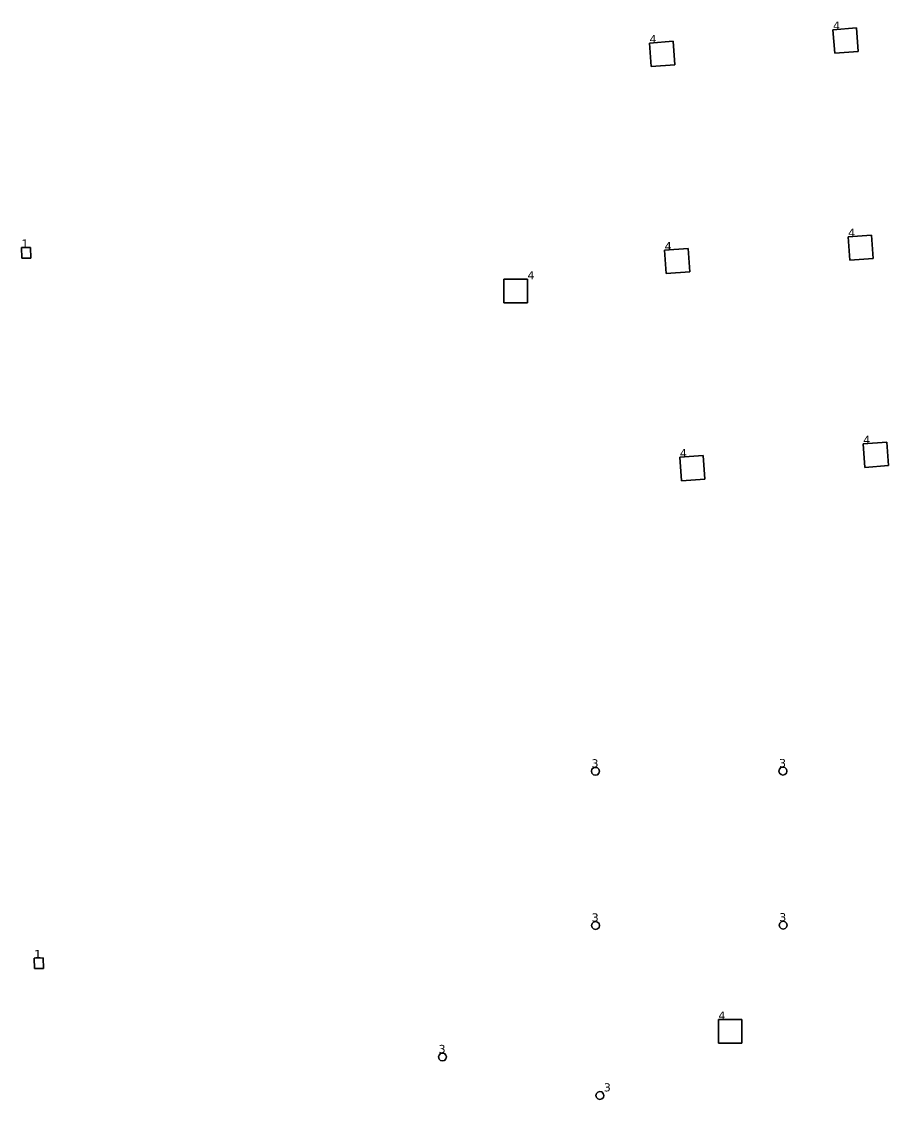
# Model space of a CAD drawing. Header units: inches. Extents: x -3 to 1235, y -1 to 963.
# Drawn here: x -1.14 to 18.15, y 52.52 to 76.48 of the extents above; entities that cross this region are included whole.
import ezdxf

# ---------------------------------------------------------------- set-up
doc = ezdxf.new("R2010")
doc.units = ezdxf.units.IN
doc.header["$MEASUREMENT"] = 0
doc.layers.add('DLX_TERR_LUM', color=7, linetype='Continuous', true_color=0x000000)
doc.layers.add('DLX_TERR_LUMKEY_IDX', color=7, linetype='Continuous', true_color=0x7f7f7f)
doc.styles.add('TableTextStyle', font='')
doc.styles.get('TableTextStyle').set_extended_font_data('VERDANA.TTF')

msp = doc.modelspace()

# ---------------------------------------------------------------- linework, layer by layer
at = {"layer": 'DLX_TERR_LUM'}
for points in [[(16.913, 76.303, 0), (17.436, 76.342, 0)], [(17.436, 76.342, 0), (16.913, 76.303, 0)], [(17.436, 76.342, 0), (16.913, 76.303, 0)], [(16.913, 76.303, 0), (17.436, 76.342, 0)], [(16.951, 75.78, 0), (16.913, 76.303, 0)], [(16.913, 76.303, 0), (16.913, 76.303, 0)], [(16.913, 76.303, 0), (16.951, 75.78, 0)], [(16.913, 76.303, 0), (16.913, 76.303, 0)], [(16.913, 76.303, 0), (16.951, 75.78, 0)], [(16.951, 75.78, 0), (16.913, 76.303, 0)], [(17.436, 76.342, 0), (17.436, 76.342, 0)], [(17.436, 76.342, 0), (17.474, 75.818, 0)], [(17.474, 75.818, 0), (17.436, 76.342, 0)], [(17.436, 76.342, 0), (17.436, 76.342, 0)], [(17.474, 75.818, 0), (17.436, 76.342, 0)], [(17.436, 76.342, 0), (17.474, 75.818, 0)], [(12.832, 76.006, 0), (13.355, 76.044, 0)], [(13.355, 76.044, 0), (12.832, 76.006, 0)], [(13.355, 76.044, 0), (12.832, 76.006, 0)], [(12.832, 76.006, 0), (13.355, 76.044, 0)], [(12.87, 75.482, 0), (12.832, 76.006, 0)], [(12.832, 76.006, 0), (12.832, 76.006, 0)], [(12.832, 76.006, 0), (12.87, 75.482, 0)], [(12.832, 76.006, 0), (12.832, 76.006, 0)], [(12.832, 76.006, 0), (12.87, 75.482, 0)], [(12.87, 75.482, 0), (12.832, 76.006, 0)], [(13.355, 76.044, 0), (13.355, 76.044, 0)], [(13.355, 76.044, 0), (13.393, 75.52, 0)], [(13.393, 75.52, 0), (13.355, 76.044, 0)], [(13.355, 76.044, 0), (13.355, 76.044, 0)], [(13.393, 75.52, 0), (13.355, 76.044, 0)], [(13.355, 76.044, 0), (13.393, 75.52, 0)], [(17.474, 75.818, 0), (16.951, 75.78, 0)], [(16.951, 75.78, 0), (17.474, 75.818, 0)], [(16.951, 75.78, 0), (17.474, 75.818, 0)], [(17.474, 75.818, 0), (16.951, 75.78, 0)], [(16.951, 75.78, 0), (16.951, 75.78, 0)], [(16.951, 75.78, 0), (16.951, 75.78, 0)], [(17.474, 75.818, 0), (17.474, 75.818, 0)], [(17.474, 75.818, 0), (17.474, 75.818, 0)], [(13.393, 75.52, 0), (12.87, 75.482, 0)], [(12.87, 75.482, 0), (13.393, 75.52, 0)], [(12.87, 75.482, 0), (13.393, 75.52, 0)], [(13.393, 75.52, 0), (12.87, 75.482, 0)], [(13.393, 75.52, 0), (13.393, 75.52, 0)], [(13.393, 75.52, 0), (13.393, 75.52, 0)], [(12.87, 75.482, 0), (12.87, 75.482, 0)], [(12.87, 75.482, 0), (12.87, 75.482, 0)], [(17.249, 71.699, 0), (17.772, 71.737, 0)], [(17.772, 71.737, 0), (17.249, 71.699, 0)], [(17.772, 71.737, 0), (17.249, 71.699, 0)], [(17.249, 71.699, 0), (17.772, 71.737, 0)], [(17.287, 71.175, 0), (17.249, 71.699, 0)], [(17.249, 71.699, 0), (17.249, 71.699, 0)], [(17.249, 71.699, 0), (17.287, 71.175, 0)], [(17.249, 71.699, 0), (17.249, 71.699, 0)], [(17.249, 71.699, 0), (17.287, 71.175, 0)], [(17.287, 71.175, 0), (17.249, 71.699, 0)], [(17.772, 71.737, 0), (17.772, 71.737, 0)], [(17.772, 71.737, 0), (17.81, 71.214, 0)], [(17.81, 71.214, 0), (17.772, 71.737, 0)], [(17.772, 71.737, 0), (17.772, 71.737, 0)], [(17.81, 71.214, 0), (17.772, 71.737, 0)], [(17.772, 71.737, 0), (17.81, 71.214, 0)], [(-1.136, 71.458, 0), (-0.936, 71.461, 0)], [(-0.936, 71.461, 0), (-1.136, 71.458, 0)], [(-0.936, 71.461, 0), (-1.136, 71.458, 0)], [(-1.136, 71.458, 0), (-0.936, 71.461, 0)], [(-1.131, 71.223, 0), (-1.136, 71.458, 0)], [(-1.136, 71.458, 0), (-1.136, 71.458, 0)], [(-1.136, 71.458, 0), (-1.131, 71.223, 0)], [(-1.136, 71.458, 0), (-1.136, 71.458, 0)], [(-1.136, 71.458, 0), (-1.131, 71.223, 0)], [(-1.131, 71.223, 0), (-1.136, 71.458, 0)], [(-0.936, 71.461, 0), (-0.936, 71.461, 0)], [(-0.936, 71.461, 0), (-0.931, 71.226, 0)], [(-0.931, 71.226, 0), (-0.936, 71.461, 0)], [(-0.936, 71.461, 0), (-0.936, 71.461, 0)], [(-0.931, 71.226, 0), (-0.936, 71.461, 0)], [(-0.936, 71.461, 0), (-0.931, 71.226, 0)], [(13.168, 71.401, 0), (13.691, 71.439, 0)], [(13.691, 71.439, 0), (13.168, 71.401, 0)], [(13.691, 71.439, 0), (13.168, 71.401, 0)], [(13.168, 71.401, 0), (13.691, 71.439, 0)], [(13.691, 71.439, 0), (13.691, 71.439, 0)], [(13.691, 71.439, 0), (13.73, 70.916, 0)], [(13.73, 70.916, 0), (13.691, 71.439, 0)], [(13.691, 71.439, 0), (13.691, 71.439, 0)], [(13.73, 70.916, 0), (13.691, 71.439, 0)], [(13.691, 71.439, 0), (13.73, 70.916, 0)], [(-0.931, 71.226, 0), (-1.131, 71.223, 0)], [(-1.131, 71.223, 0), (-0.931, 71.226, 0)], [(-1.131, 71.223, 0), (-0.931, 71.226, 0)], [(-0.931, 71.226, 0), (-1.131, 71.223, 0)], [(-1.131, 71.223, 0), (-1.131, 71.223, 0)], [(-1.131, 71.223, 0), (-1.131, 71.223, 0)], [(-0.931, 71.226, 0), (-0.931, 71.226, 0)], [(-0.931, 71.226, 0), (-0.931, 71.226, 0)], [(13.206, 70.878, 0), (13.168, 71.401, 0)], [(13.168, 71.401, 0), (13.168, 71.401, 0)], [(13.168, 71.401, 0), (13.206, 70.878, 0)], [(13.168, 71.401, 0), (13.168, 71.401, 0)], [(13.168, 71.401, 0), (13.206, 70.878, 0)], [(13.206, 70.878, 0), (13.168, 71.401, 0)], [(17.81, 71.214, 0), (17.287, 71.175, 0)], [(17.287, 71.175, 0), (17.81, 71.214, 0)], [(17.287, 71.175, 0), (17.81, 71.214, 0)], [(17.81, 71.214, 0), (17.287, 71.175, 0)], [(17.81, 71.214, 0), (17.81, 71.214, 0)], [(17.81, 71.214, 0), (17.81, 71.214, 0)], [(17.287, 71.175, 0), (17.287, 71.175, 0)], [(17.287, 71.175, 0), (17.287, 71.175, 0)], [(9.593, 70.228, 0), (9.593, 70.753, 0)], [(9.593, 70.753, 0), (9.593, 70.753, 0)], [(9.593, 70.753, 0), (9.593, 70.228, 0)], [(9.593, 70.753, 0), (10.118, 70.753, 0)], [(10.118, 70.753, 0), (9.593, 70.753, 0)], [(9.593, 70.753, 0), (9.593, 70.753, 0)], [(9.593, 70.753, 0), (9.593, 70.228, 0)], [(10.118, 70.753, 0), (9.593, 70.753, 0)], [(9.593, 70.228, 0), (9.593, 70.753, 0)], [(9.593, 70.753, 0), (10.118, 70.753, 0)], [(10.118, 70.753, 0), (10.118, 70.228, 0)], [(10.118, 70.228, 0), (10.118, 70.753, 0)], [(10.118, 70.753, 0), (10.118, 70.753, 0)], [(10.118, 70.753, 0), (10.118, 70.753, 0)], [(10.118, 70.228, 0), (10.118, 70.753, 0)], [(10.118, 70.753, 0), (10.118, 70.228, 0)], [(13.73, 70.916, 0), (13.206, 70.878, 0)], [(13.206, 70.878, 0), (13.73, 70.916, 0)], [(13.206, 70.878, 0), (13.73, 70.916, 0)], [(13.73, 70.916, 0), (13.206, 70.878, 0)], [(13.206, 70.878, 0), (13.206, 70.878, 0)], [(13.206, 70.878, 0), (13.206, 70.878, 0)], [(13.73, 70.916, 0), (13.73, 70.916, 0)], [(13.73, 70.916, 0), (13.73, 70.916, 0)], [(10.118, 70.228, 0), (9.593, 70.228, 0)], [(9.593, 70.228, 0), (9.593, 70.228, 0)], [(9.593, 70.228, 0), (10.118, 70.228, 0)], [(9.593, 70.228, 0), (9.593, 70.228, 0)], [(9.593, 70.228, 0), (10.118, 70.228, 0)], [(10.118, 70.228, 0), (9.593, 70.228, 0)], [(10.118, 70.228, 0), (10.118, 70.228, 0)], [(10.118, 70.228, 0), (10.118, 70.228, 0)], [(17.585, 67.095, 0), (18.108, 67.133, 0)], [(18.108, 67.133, 0), (17.585, 67.095, 0)], [(18.108, 67.133, 0), (17.585, 67.095, 0)], [(17.585, 67.095, 0), (18.108, 67.133, 0)], [(18.108, 67.133, 0), (18.108, 67.133, 0)], [(18.108, 67.133, 0), (18.146, 66.609, 0)], [(18.146, 66.609, 0), (18.108, 67.133, 0)], [(18.108, 67.133, 0), (18.108, 67.133, 0)], [(18.146, 66.609, 0), (18.108, 67.133, 0)], [(18.108, 67.133, 0), (18.146, 66.609, 0)], [(17.623, 66.571, 0), (17.585, 67.095, 0)], [(17.585, 67.095, 0), (17.585, 67.095, 0)], [(17.585, 67.095, 0), (17.623, 66.571, 0)], [(17.585, 67.095, 0), (17.585, 67.095, 0)], [(17.585, 67.095, 0), (17.623, 66.571, 0)], [(17.623, 66.571, 0), (17.585, 67.095, 0)], [(13.504, 66.797, 0), (14.027, 66.835, 0)], [(14.027, 66.835, 0), (13.504, 66.797, 0)], [(14.027, 66.835, 0), (13.504, 66.797, 0)], [(13.504, 66.797, 0), (14.027, 66.835, 0)], [(13.542, 66.273, 0), (13.504, 66.797, 0)], [(13.504, 66.797, 0), (13.504, 66.797, 0)], [(13.504, 66.797, 0), (13.542, 66.273, 0)], [(13.504, 66.797, 0), (13.504, 66.797, 0)], [(13.504, 66.797, 0), (13.542, 66.273, 0)], [(13.542, 66.273, 0), (13.504, 66.797, 0)], [(14.027, 66.835, 0), (14.027, 66.835, 0)], [(14.027, 66.835, 0), (14.066, 66.311, 0)], [(14.066, 66.311, 0), (14.027, 66.835, 0)], [(14.027, 66.835, 0), (14.027, 66.835, 0)], [(14.066, 66.311, 0), (14.027, 66.835, 0)], [(14.027, 66.835, 0), (14.066, 66.311, 0)], [(18.146, 66.609, 0), (17.623, 66.571, 0)], [(17.623, 66.571, 0), (18.146, 66.609, 0)], [(17.623, 66.571, 0), (18.146, 66.609, 0)], [(18.146, 66.609, 0), (17.623, 66.571, 0)], [(17.623, 66.571, 0), (17.623, 66.571, 0)], [(17.623, 66.571, 0), (17.623, 66.571, 0)], [(18.146, 66.609, 0), (18.146, 66.609, 0)], [(18.146, 66.609, 0), (18.146, 66.609, 0)], [(14.066, 66.311, 0), (13.542, 66.273, 0)], [(13.542, 66.273, 0), (14.066, 66.311, 0)], [(13.542, 66.273, 0), (14.066, 66.311, 0)], [(14.066, 66.311, 0), (13.542, 66.273, 0)], [(13.542, 66.273, 0), (13.542, 66.273, 0)], [(13.542, 66.273, 0), (13.542, 66.273, 0)], [(14.066, 66.311, 0), (14.066, 66.311, 0)], [(14.066, 66.311, 0), (14.066, 66.311, 0)], [(11.54, 59.813, 0), (11.551, 59.857, 0)], [(11.551, 59.857, 0), (11.54, 59.813, 0)], [(11.551, 59.857, 0), (11.54, 59.813, 0)], [(11.54, 59.813, 0), (11.551, 59.857, 0)], [(11.552, 59.769, 0), (11.54, 59.813, 0)], [(11.54, 59.813, 0), (11.54, 59.813, 0)], [(11.54, 59.813, 0), (11.552, 59.769, 0)], [(11.54, 59.813, 0), (11.54, 59.813, 0)], [(11.54, 59.813, 0), (11.552, 59.769, 0)], [(11.552, 59.769, 0), (11.54, 59.813, 0)], [(11.551, 59.857, 0), (11.584, 59.889, 0)], [(11.584, 59.889, 0), (11.551, 59.857, 0)], [(11.584, 59.889, 0), (11.551, 59.857, 0)], [(11.551, 59.857, 0), (11.584, 59.889, 0)], [(11.551, 59.857, 0), (11.551, 59.857, 0)], [(11.551, 59.857, 0), (11.551, 59.857, 0)], [(11.552, 59.769, 0), (11.552, 59.769, 0)], [(11.584, 59.736, 0), (11.552, 59.769, 0)], [(11.552, 59.769, 0), (11.552, 59.769, 0)], [(11.552, 59.769, 0), (11.584, 59.736, 0)], [(11.552, 59.769, 0), (11.584, 59.736, 0)], [(11.584, 59.736, 0), (11.552, 59.769, 0)], [(11.584, 59.889, 0), (11.628, 59.901, 0)], [(11.628, 59.901, 0), (11.584, 59.889, 0)], [(11.628, 59.901, 0), (11.584, 59.889, 0)], [(11.584, 59.889, 0), (11.628, 59.901, 0)], [(11.584, 59.889, 0), (11.584, 59.889, 0)], [(11.584, 59.889, 0), (11.584, 59.889, 0)], [(11.628, 59.724, 0), (11.584, 59.736, 0)], [(11.584, 59.736, 0), (11.584, 59.736, 0)], [(11.584, 59.736, 0), (11.628, 59.724, 0)], [(11.584, 59.736, 0), (11.584, 59.736, 0)], [(11.584, 59.736, 0), (11.628, 59.724, 0)], [(11.628, 59.724, 0), (11.584, 59.736, 0)], [(11.628, 59.901, 0), (11.628, 59.901, 0)], [(11.628, 59.901, 0), (11.672, 59.889, 0)], [(11.672, 59.889, 0), (11.628, 59.901, 0)], [(11.628, 59.901, 0), (11.628, 59.901, 0)], [(11.672, 59.889, 0), (11.628, 59.901, 0)], [(11.628, 59.901, 0), (11.672, 59.889, 0)], [(11.672, 59.736, 0), (11.628, 59.724, 0)], [(11.628, 59.724, 0), (11.672, 59.736, 0)], [(11.628, 59.724, 0), (11.672, 59.736, 0)], [(11.672, 59.736, 0), (11.628, 59.724, 0)], [(11.628, 59.724, 0), (11.628, 59.724, 0)], [(11.628, 59.724, 0), (11.628, 59.724, 0)], [(11.672, 59.889, 0), (11.672, 59.889, 0)], [(11.672, 59.889, 0), (11.705, 59.857, 0)], [(11.705, 59.857, 0), (11.672, 59.889, 0)], [(11.672, 59.889, 0), (11.672, 59.889, 0)], [(11.705, 59.857, 0), (11.672, 59.889, 0)], [(11.672, 59.889, 0), (11.705, 59.857, 0)], [(11.705, 59.769, 0), (11.672, 59.736, 0)], [(11.672, 59.736, 0), (11.705, 59.769, 0)], [(11.672, 59.736, 0), (11.705, 59.769, 0)], [(11.705, 59.769, 0), (11.672, 59.736, 0)], [(11.672, 59.736, 0), (11.672, 59.736, 0)], [(11.672, 59.736, 0), (11.672, 59.736, 0)], [(11.705, 59.857, 0), (11.705, 59.857, 0)], [(11.705, 59.857, 0), (11.716, 59.813, 0)], [(11.716, 59.813, 0), (11.705, 59.857, 0)], [(11.705, 59.857, 0), (11.705, 59.857, 0)], [(11.716, 59.813, 0), (11.705, 59.857, 0)], [(11.705, 59.857, 0), (11.716, 59.813, 0)], [(11.716, 59.813, 0), (11.705, 59.769, 0)], [(11.705, 59.769, 0), (11.716, 59.813, 0)], [(11.705, 59.769, 0), (11.716, 59.813, 0)], [(11.716, 59.813, 0), (11.705, 59.769, 0)], [(11.705, 59.769, 0), (11.705, 59.769, 0)], [(11.705, 59.769, 0), (11.705, 59.769, 0)], [(11.716, 59.813, 0), (11.716, 59.813, 0)], [(11.716, 59.813, 0), (11.716, 59.813, 0)], [(15.712, 59.818, 0), (15.724, 59.863, 0)], [(15.724, 59.863, 0), (15.712, 59.818, 0)], [(15.724, 59.863, 0), (15.712, 59.818, 0)], [(15.712, 59.818, 0), (15.724, 59.863, 0)], [(15.724, 59.774, 0), (15.712, 59.818, 0)], [(15.712, 59.818, 0), (15.712, 59.818, 0)], [(15.712, 59.818, 0), (15.724, 59.774, 0)], [(15.712, 59.818, 0), (15.712, 59.818, 0)], [(15.712, 59.818, 0), (15.724, 59.774, 0)], [(15.724, 59.774, 0), (15.712, 59.818, 0)], [(15.724, 59.863, 0), (15.756, 59.895, 0)], [(15.756, 59.895, 0), (15.724, 59.863, 0)], [(15.756, 59.895, 0), (15.724, 59.863, 0)], [(15.724, 59.863, 0), (15.756, 59.895, 0)], [(15.724, 59.863, 0), (15.724, 59.863, 0)], [(15.724, 59.863, 0), (15.724, 59.863, 0)], [(15.724, 59.774, 0), (15.724, 59.774, 0)], [(15.757, 59.742, 0), (15.724, 59.774, 0)], [(15.724, 59.774, 0), (15.724, 59.774, 0)], [(15.724, 59.774, 0), (15.757, 59.742, 0)], [(15.724, 59.774, 0), (15.757, 59.742, 0)], [(15.757, 59.742, 0), (15.724, 59.774, 0)], [(15.756, 59.895, 0), (15.801, 59.907, 0)], [(15.801, 59.907, 0), (15.756, 59.895, 0)], [(15.801, 59.907, 0), (15.756, 59.895, 0)], [(15.756, 59.895, 0), (15.801, 59.907, 0)], [(15.756, 59.895, 0), (15.756, 59.895, 0)], [(15.756, 59.895, 0), (15.756, 59.895, 0)], [(15.801, 59.73, 0), (15.757, 59.742, 0)], [(15.757, 59.742, 0), (15.757, 59.742, 0)], [(15.757, 59.742, 0), (15.801, 59.73, 0)], [(15.757, 59.742, 0), (15.757, 59.742, 0)], [(15.757, 59.742, 0), (15.801, 59.73, 0)], [(15.801, 59.73, 0), (15.757, 59.742, 0)], [(15.801, 59.907, 0), (15.801, 59.907, 0)], [(15.801, 59.907, 0), (15.845, 59.895, 0)], [(15.845, 59.895, 0), (15.801, 59.907, 0)], [(15.801, 59.907, 0), (15.801, 59.907, 0)], [(15.845, 59.895, 0), (15.801, 59.907, 0)], [(15.801, 59.907, 0), (15.845, 59.895, 0)], [(15.845, 59.742, 0), (15.801, 59.73, 0)], [(15.801, 59.73, 0), (15.845, 59.742, 0)], [(15.801, 59.73, 0), (15.845, 59.742, 0)], [(15.845, 59.742, 0), (15.801, 59.73, 0)], [(15.801, 59.73, 0), (15.801, 59.73, 0)], [(15.801, 59.73, 0), (15.801, 59.73, 0)], [(15.845, 59.895, 0), (15.845, 59.895, 0)], [(15.845, 59.895, 0), (15.877, 59.863, 0)], [(15.877, 59.863, 0), (15.845, 59.895, 0)], [(15.845, 59.895, 0), (15.845, 59.895, 0)], [(15.877, 59.863, 0), (15.845, 59.895, 0)], [(15.845, 59.895, 0), (15.877, 59.863, 0)], [(15.877, 59.774, 0), (15.845, 59.742, 0)], [(15.845, 59.742, 0), (15.877, 59.774, 0)], [(15.845, 59.742, 0), (15.877, 59.774, 0)], [(15.877, 59.774, 0), (15.845, 59.742, 0)], [(15.845, 59.742, 0), (15.845, 59.742, 0)], [(15.845, 59.742, 0), (15.845, 59.742, 0)], [(15.877, 59.863, 0), (15.877, 59.863, 0)], [(15.877, 59.863, 0), (15.889, 59.819, 0)], [(15.889, 59.819, 0), (15.877, 59.863, 0)], [(15.877, 59.863, 0), (15.877, 59.863, 0)], [(15.889, 59.819, 0), (15.877, 59.863, 0)], [(15.877, 59.863, 0), (15.889, 59.819, 0)], [(15.889, 59.819, 0), (15.877, 59.774, 0)], [(15.877, 59.774, 0), (15.889, 59.819, 0)], [(15.877, 59.774, 0), (15.889, 59.819, 0)], [(15.889, 59.819, 0), (15.877, 59.774, 0)], [(15.877, 59.774, 0), (15.877, 59.774, 0)], [(15.877, 59.774, 0), (15.877, 59.774, 0)], [(15.889, 59.819, 0), (15.889, 59.819, 0)], [(15.889, 59.819, 0), (15.889, 59.819, 0)], [(11.544, 56.386, 0), (11.556, 56.43, 0)], [(11.556, 56.43, 0), (11.544, 56.386, 0)], [(11.556, 56.43, 0), (11.544, 56.386, 0)], [(11.544, 56.386, 0), (11.556, 56.43, 0)], [(11.556, 56.342, 0), (11.544, 56.386, 0)], [(11.544, 56.386, 0), (11.544, 56.386, 0)], [(11.544, 56.386, 0), (11.556, 56.342, 0)], [(11.544, 56.386, 0), (11.544, 56.386, 0)], [(11.544, 56.386, 0), (11.556, 56.342, 0)], [(11.556, 56.342, 0), (11.544, 56.386, 0)], [(11.556, 56.43, 0), (11.588, 56.462, 0)], [(11.588, 56.462, 0), (11.556, 56.43, 0)], [(11.588, 56.462, 0), (11.556, 56.43, 0)], [(11.556, 56.43, 0), (11.588, 56.462, 0)], [(11.556, 56.43, 0), (11.556, 56.43, 0)], [(11.556, 56.43, 0), (11.556, 56.43, 0)], [(11.556, 56.342, 0), (11.556, 56.342, 0)], [(11.589, 56.309, 0), (11.556, 56.342, 0)], [(11.556, 56.342, 0), (11.556, 56.342, 0)], [(11.556, 56.342, 0), (11.589, 56.309, 0)], [(11.556, 56.342, 0), (11.589, 56.309, 0)], [(11.589, 56.309, 0), (11.556, 56.342, 0)], [(11.588, 56.462, 0), (11.633, 56.474, 0)], [(11.633, 56.474, 0), (11.588, 56.462, 0)], [(11.633, 56.474, 0), (11.588, 56.462, 0)], [(11.588, 56.462, 0), (11.633, 56.474, 0)], [(11.588, 56.462, 0), (11.588, 56.462, 0)], [(11.588, 56.462, 0), (11.588, 56.462, 0)], [(11.633, 56.474, 0), (11.633, 56.474, 0)], [(11.633, 56.474, 0), (11.677, 56.462, 0)], [(11.677, 56.462, 0), (11.633, 56.474, 0)], [(11.633, 56.474, 0), (11.633, 56.474, 0)], [(11.677, 56.462, 0), (11.633, 56.474, 0)], [(11.633, 56.474, 0), (11.677, 56.462, 0)], [(11.677, 56.462, 0), (11.677, 56.462, 0)], [(11.677, 56.462, 0), (11.709, 56.43, 0)], [(11.709, 56.43, 0), (11.677, 56.462, 0)], [(11.677, 56.462, 0), (11.677, 56.462, 0)], [(11.709, 56.43, 0), (11.677, 56.462, 0)], [(11.677, 56.462, 0), (11.709, 56.43, 0)], [(11.709, 56.342, 0), (11.677, 56.309, 0)], [(11.677, 56.309, 0), (11.709, 56.342, 0)], [(11.677, 56.309, 0), (11.709, 56.342, 0)], [(11.709, 56.342, 0), (11.677, 56.309, 0)], [(11.709, 56.43, 0), (11.709, 56.43, 0)], [(11.709, 56.43, 0), (11.721, 56.386, 0)], [(11.721, 56.386, 0), (11.709, 56.43, 0)], [(11.709, 56.43, 0), (11.709, 56.43, 0)], [(11.721, 56.386, 0), (11.709, 56.43, 0)], [(11.709, 56.43, 0), (11.721, 56.386, 0)], [(11.721, 56.386, 0), (11.709, 56.342, 0)], [(11.709, 56.342, 0), (11.721, 56.386, 0)], [(11.709, 56.342, 0), (11.721, 56.386, 0)], [(11.721, 56.386, 0), (11.709, 56.342, 0)], [(11.709, 56.342, 0), (11.709, 56.342, 0)], [(11.709, 56.342, 0), (11.709, 56.342, 0)], [(11.721, 56.386, 0), (11.721, 56.386, 0)], [(11.721, 56.386, 0), (11.721, 56.386, 0)], [(15.717, 56.391, 0), (15.729, 56.436, 0)], [(15.729, 56.436, 0), (15.717, 56.391, 0)], [(15.729, 56.436, 0), (15.717, 56.391, 0)], [(15.717, 56.391, 0), (15.729, 56.436, 0)], [(15.729, 56.347, 0), (15.717, 56.391, 0)], [(15.717, 56.391, 0), (15.717, 56.391, 0)], [(15.717, 56.391, 0), (15.729, 56.347, 0)], [(15.717, 56.391, 0), (15.717, 56.391, 0)], [(15.717, 56.391, 0), (15.729, 56.347, 0)], [(15.729, 56.347, 0), (15.717, 56.391, 0)], [(15.729, 56.436, 0), (15.761, 56.468, 0)], [(15.761, 56.468, 0), (15.729, 56.436, 0)], [(15.761, 56.468, 0), (15.729, 56.436, 0)], [(15.729, 56.436, 0), (15.761, 56.468, 0)], [(15.729, 56.436, 0), (15.729, 56.436, 0)], [(15.729, 56.436, 0), (15.729, 56.436, 0)], [(15.729, 56.347, 0), (15.729, 56.347, 0)], [(15.761, 56.315, 0), (15.729, 56.347, 0)], [(15.729, 56.347, 0), (15.729, 56.347, 0)], [(15.729, 56.347, 0), (15.761, 56.315, 0)], [(15.729, 56.347, 0), (15.761, 56.315, 0)], [(15.761, 56.315, 0), (15.729, 56.347, 0)], [(15.761, 56.468, 0), (15.805, 56.48, 0)], [(15.805, 56.48, 0), (15.761, 56.468, 0)], [(15.805, 56.48, 0), (15.761, 56.468, 0)], [(15.761, 56.468, 0), (15.805, 56.48, 0)], [(15.761, 56.468, 0), (15.761, 56.468, 0)], [(15.761, 56.468, 0), (15.761, 56.468, 0)], [(15.805, 56.48, 0), (15.805, 56.48, 0)], [(15.805, 56.48, 0), (15.849, 56.468, 0)], [(15.849, 56.468, 0), (15.805, 56.48, 0)], [(15.805, 56.48, 0), (15.805, 56.48, 0)], [(15.849, 56.468, 0), (15.805, 56.48, 0)], [(15.805, 56.48, 0), (15.849, 56.468, 0)], [(15.849, 56.468, 0), (15.849, 56.468, 0)], [(15.849, 56.468, 0), (15.882, 56.436, 0)], [(15.882, 56.436, 0), (15.849, 56.468, 0)], [(15.849, 56.468, 0), (15.849, 56.468, 0)], [(15.882, 56.436, 0), (15.849, 56.468, 0)], [(15.849, 56.468, 0), (15.882, 56.436, 0)], [(15.882, 56.347, 0), (15.85, 56.315, 0)], [(15.85, 56.315, 0), (15.882, 56.347, 0)], [(15.85, 56.315, 0), (15.882, 56.347, 0)], [(15.882, 56.347, 0), (15.85, 56.315, 0)], [(15.882, 56.436, 0), (15.882, 56.436, 0)], [(15.882, 56.436, 0), (15.894, 56.392, 0)], [(15.894, 56.392, 0), (15.882, 56.436, 0)], [(15.882, 56.436, 0), (15.882, 56.436, 0)], [(15.894, 56.392, 0), (15.882, 56.436, 0)], [(15.882, 56.436, 0), (15.894, 56.392, 0)], [(15.894, 56.392, 0), (15.882, 56.347, 0)], [(15.882, 56.347, 0), (15.894, 56.392, 0)], [(15.882, 56.347, 0), (15.894, 56.392, 0)], [(15.894, 56.392, 0), (15.882, 56.347, 0)], [(15.882, 56.347, 0), (15.882, 56.347, 0)], [(15.882, 56.347, 0), (15.882, 56.347, 0)], [(15.894, 56.392, 0), (15.894, 56.392, 0)], [(15.894, 56.392, 0), (15.894, 56.392, 0)], [(11.633, 56.297, 0), (11.589, 56.309, 0)], [(11.589, 56.309, 0), (11.589, 56.309, 0)], [(11.589, 56.309, 0), (11.633, 56.297, 0)], [(11.589, 56.309, 0), (11.589, 56.309, 0)], [(11.589, 56.309, 0), (11.633, 56.297, 0)], [(11.633, 56.297, 0), (11.589, 56.309, 0)], [(11.677, 56.309, 0), (11.633, 56.297, 0)], [(11.633, 56.297, 0), (11.677, 56.309, 0)], [(11.633, 56.297, 0), (11.677, 56.309, 0)], [(11.677, 56.309, 0), (11.633, 56.297, 0)], [(11.633, 56.297, 0), (11.633, 56.297, 0)], [(11.633, 56.297, 0), (11.633, 56.297, 0)], [(11.677, 56.309, 0), (11.677, 56.309, 0)], [(11.677, 56.309, 0), (11.677, 56.309, 0)], [(15.806, 56.303, 0), (15.761, 56.315, 0)], [(15.761, 56.315, 0), (15.761, 56.315, 0)], [(15.761, 56.315, 0), (15.806, 56.303, 0)], [(15.761, 56.315, 0), (15.761, 56.315, 0)], [(15.761, 56.315, 0), (15.806, 56.303, 0)], [(15.806, 56.303, 0), (15.761, 56.315, 0)], [(15.85, 56.315, 0), (15.806, 56.303, 0)], [(15.806, 56.303, 0), (15.85, 56.315, 0)], [(15.806, 56.303, 0), (15.85, 56.315, 0)], [(15.85, 56.315, 0), (15.806, 56.303, 0)], [(15.806, 56.303, 0), (15.806, 56.303, 0)], [(15.806, 56.303, 0), (15.806, 56.303, 0)], [(15.85, 56.315, 0), (15.85, 56.315, 0)], [(15.85, 56.315, 0), (15.85, 56.315, 0)], [(-0.853, 55.66, 0), (-0.653, 55.663, 0)], [(-0.653, 55.663, 0), (-0.853, 55.66, 0)], [(-0.653, 55.663, 0), (-0.853, 55.66, 0)], [(-0.853, 55.66, 0), (-0.653, 55.663, 0)], [(-0.848, 55.425, 0), (-0.853, 55.66, 0)], [(-0.853, 55.66, 0), (-0.853, 55.66, 0)], [(-0.853, 55.66, 0), (-0.848, 55.425, 0)], [(-0.853, 55.66, 0), (-0.853, 55.66, 0)], [(-0.853, 55.66, 0), (-0.848, 55.425, 0)], [(-0.848, 55.425, 0), (-0.853, 55.66, 0)], [(-0.653, 55.663, 0), (-0.653, 55.663, 0)], [(-0.653, 55.663, 0), (-0.648, 55.428, 0)], [(-0.648, 55.428, 0), (-0.653, 55.663, 0)], [(-0.653, 55.663, 0), (-0.653, 55.663, 0)], [(-0.648, 55.428, 0), (-0.653, 55.663, 0)], [(-0.653, 55.663, 0), (-0.648, 55.428, 0)], [(-0.648, 55.428, 0), (-0.848, 55.425, 0)], [(-0.848, 55.425, 0), (-0.648, 55.428, 0)], [(-0.848, 55.425, 0), (-0.648, 55.428, 0)], [(-0.648, 55.428, 0), (-0.848, 55.425, 0)], [(-0.848, 55.425, 0), (-0.848, 55.425, 0)], [(-0.848, 55.425, 0), (-0.848, 55.425, 0)], [(-0.648, 55.428, 0), (-0.648, 55.428, 0)], [(-0.648, 55.428, 0), (-0.648, 55.428, 0)], [(14.363, 54.291, 0), (14.888, 54.292, 0)], [(14.888, 54.292, 0), (14.363, 54.291, 0)], [(14.888, 54.292, 0), (14.363, 54.291, 0)], [(14.363, 54.291, 0), (14.888, 54.292, 0)], [(14.364, 53.766, 0), (14.363, 54.291, 0)], [(14.363, 54.291, 0), (14.363, 54.291, 0)], [(14.363, 54.291, 0), (14.364, 53.766, 0)], [(14.363, 54.291, 0), (14.363, 54.291, 0)], [(14.363, 54.291, 0), (14.364, 53.766, 0)], [(14.364, 53.766, 0), (14.363, 54.291, 0)], [(14.888, 54.292, 0), (14.888, 54.292, 0)], [(14.888, 54.292, 0), (14.889, 53.767, 0)], [(14.889, 53.767, 0), (14.888, 54.292, 0)], [(14.888, 54.292, 0), (14.888, 54.292, 0)], [(14.889, 53.767, 0), (14.888, 54.292, 0)], [(14.888, 54.292, 0), (14.889, 53.767, 0)], [(14.889, 53.767, 0), (14.364, 53.766, 0)], [(14.364, 53.766, 0), (14.889, 53.767, 0)], [(14.364, 53.766, 0), (14.889, 53.767, 0)], [(14.889, 53.767, 0), (14.364, 53.766, 0)], [(14.364, 53.766, 0), (14.364, 53.766, 0)], [(14.364, 53.766, 0), (14.364, 53.766, 0)], [(14.889, 53.767, 0), (14.889, 53.767, 0)], [(14.889, 53.767, 0), (14.889, 53.767, 0)], [(8.139, 53.461, 0), (8.151, 53.505, 0)], [(8.151, 53.505, 0), (8.139, 53.461, 0)], [(8.151, 53.505, 0), (8.139, 53.461, 0)], [(8.139, 53.461, 0), (8.151, 53.505, 0)], [(8.151, 53.416, 0), (8.139, 53.461, 0)], [(8.139, 53.461, 0), (8.139, 53.461, 0)], [(8.139, 53.461, 0), (8.151, 53.416, 0)], [(8.139, 53.461, 0), (8.139, 53.461, 0)], [(8.139, 53.461, 0), (8.151, 53.416, 0)], [(8.151, 53.416, 0), (8.139, 53.461, 0)], [(8.151, 53.505, 0), (8.183, 53.537, 0)], [(8.183, 53.537, 0), (8.151, 53.505, 0)], [(8.183, 53.537, 0), (8.151, 53.505, 0)], [(8.151, 53.505, 0), (8.183, 53.537, 0)], [(8.151, 53.505, 0), (8.151, 53.505, 0)], [(8.151, 53.505, 0), (8.151, 53.505, 0)], [(8.183, 53.537, 0), (8.227, 53.549, 0)], [(8.227, 53.549, 0), (8.183, 53.537, 0)], [(8.227, 53.549, 0), (8.183, 53.537, 0)], [(8.183, 53.537, 0), (8.227, 53.549, 0)], [(8.183, 53.537, 0), (8.183, 53.537, 0)], [(8.183, 53.537, 0), (8.183, 53.537, 0)], [(8.227, 53.549, 0), (8.227, 53.549, 0)], [(8.227, 53.549, 0), (8.271, 53.537, 0)], [(8.271, 53.537, 0), (8.227, 53.549, 0)], [(8.227, 53.549, 0), (8.227, 53.549, 0)], [(8.271, 53.537, 0), (8.227, 53.549, 0)], [(8.227, 53.549, 0), (8.271, 53.537, 0)], [(8.271, 53.537, 0), (8.271, 53.537, 0)], [(8.271, 53.537, 0), (8.304, 53.505, 0)], [(8.304, 53.505, 0), (8.271, 53.537, 0)], [(8.271, 53.537, 0), (8.271, 53.537, 0)], [(8.304, 53.505, 0), (8.271, 53.537, 0)], [(8.271, 53.537, 0), (8.304, 53.505, 0)], [(8.304, 53.505, 0), (8.304, 53.505, 0)], [(8.304, 53.505, 0), (8.316, 53.461, 0)], [(8.316, 53.461, 0), (8.304, 53.505, 0)], [(8.304, 53.505, 0), (8.304, 53.505, 0)], [(8.316, 53.461, 0), (8.304, 53.505, 0)], [(8.304, 53.505, 0), (8.316, 53.461, 0)], [(8.316, 53.461, 0), (8.304, 53.417, 0)], [(8.304, 53.417, 0), (8.316, 53.461, 0)], [(8.304, 53.417, 0), (8.316, 53.461, 0)], [(8.316, 53.461, 0), (8.304, 53.417, 0)], [(8.316, 53.461, 0), (8.316, 53.461, 0)], [(8.316, 53.461, 0), (8.316, 53.461, 0)], [(8.151, 53.416, 0), (8.151, 53.416, 0)], [(8.183, 53.384, 0), (8.151, 53.416, 0)], [(8.151, 53.416, 0), (8.151, 53.416, 0)], [(8.151, 53.416, 0), (8.183, 53.384, 0)], [(8.151, 53.416, 0), (8.183, 53.384, 0)], [(8.183, 53.384, 0), (8.151, 53.416, 0)], [(8.227, 53.372, 0), (8.183, 53.384, 0)], [(8.183, 53.384, 0), (8.183, 53.384, 0)], [(8.183, 53.384, 0), (8.227, 53.372, 0)], [(8.183, 53.384, 0), (8.183, 53.384, 0)], [(8.183, 53.384, 0), (8.227, 53.372, 0)], [(8.227, 53.372, 0), (8.183, 53.384, 0)], [(8.272, 53.384, 0), (8.227, 53.372, 0)], [(8.227, 53.372, 0), (8.272, 53.384, 0)], [(8.227, 53.372, 0), (8.272, 53.384, 0)], [(8.272, 53.384, 0), (8.227, 53.372, 0)], [(8.227, 53.372, 0), (8.227, 53.372, 0)], [(8.227, 53.372, 0), (8.227, 53.372, 0)], [(8.304, 53.417, 0), (8.272, 53.384, 0)], [(8.272, 53.384, 0), (8.304, 53.417, 0)], [(8.272, 53.384, 0), (8.304, 53.417, 0)], [(8.304, 53.417, 0), (8.272, 53.384, 0)], [(8.272, 53.384, 0), (8.272, 53.384, 0)], [(8.272, 53.384, 0), (8.272, 53.384, 0)], [(8.304, 53.417, 0), (8.304, 53.417, 0)], [(8.304, 53.417, 0), (8.304, 53.417, 0)], [(11.639, 52.603, 0), (11.65, 52.648, 0)], [(11.65, 52.648, 0), (11.639, 52.603, 0)], [(11.65, 52.648, 0), (11.639, 52.603, 0)], [(11.639, 52.603, 0), (11.65, 52.648, 0)], [(11.652, 52.559, 0), (11.639, 52.603, 0)], [(11.639, 52.603, 0), (11.639, 52.603, 0)], [(11.639, 52.603, 0), (11.652, 52.559, 0)], [(11.639, 52.603, 0), (11.639, 52.603, 0)], [(11.639, 52.603, 0), (11.652, 52.559, 0)], [(11.652, 52.559, 0), (11.639, 52.603, 0)], [(11.65, 52.648, 0), (11.682, 52.681, 0)], [(11.682, 52.681, 0), (11.65, 52.648, 0)], [(11.682, 52.681, 0), (11.65, 52.648, 0)], [(11.65, 52.648, 0), (11.682, 52.681, 0)], [(11.65, 52.648, 0), (11.65, 52.648, 0)], [(11.65, 52.648, 0), (11.65, 52.648, 0)], [(11.685, 52.528, 0), (11.652, 52.559, 0)], [(11.652, 52.559, 0), (11.652, 52.559, 0)], [(11.652, 52.559, 0), (11.685, 52.528, 0)], [(11.652, 52.559, 0), (11.652, 52.559, 0)], [(11.652, 52.559, 0), (11.685, 52.528, 0)], [(11.685, 52.528, 0), (11.652, 52.559, 0)], [(11.682, 52.681, 0), (11.726, 52.694, 0)], [(11.726, 52.694, 0), (11.682, 52.681, 0)], [(11.726, 52.694, 0), (11.682, 52.681, 0)], [(11.682, 52.681, 0), (11.726, 52.694, 0)], [(11.682, 52.681, 0), (11.682, 52.681, 0)], [(11.682, 52.681, 0), (11.682, 52.681, 0)], [(11.73, 52.517, 0), (11.685, 52.528, 0)], [(11.685, 52.528, 0), (11.685, 52.528, 0)], [(11.685, 52.528, 0), (11.73, 52.517, 0)], [(11.685, 52.528, 0), (11.685, 52.528, 0)], [(11.685, 52.528, 0), (11.73, 52.517, 0)], [(11.73, 52.517, 0), (11.685, 52.528, 0)], [(11.726, 52.694, 0), (11.726, 52.694, 0)], [(11.726, 52.694, 0), (11.77, 52.683, 0)], [(11.77, 52.683, 0), (11.726, 52.694, 0)], [(11.726, 52.694, 0), (11.726, 52.694, 0)], [(11.77, 52.683, 0), (11.726, 52.694, 0)], [(11.726, 52.694, 0), (11.77, 52.683, 0)], [(11.774, 52.53, 0), (11.73, 52.517, 0)], [(11.73, 52.517, 0), (11.774, 52.53, 0)], [(11.73, 52.517, 0), (11.774, 52.53, 0)], [(11.774, 52.53, 0), (11.73, 52.517, 0)], [(11.73, 52.517, 0), (11.73, 52.517, 0)], [(11.73, 52.517, 0), (11.73, 52.517, 0)], [(11.77, 52.683, 0), (11.77, 52.683, 0)], [(11.77, 52.683, 0), (11.803, 52.651, 0)], [(11.803, 52.651, 0), (11.77, 52.683, 0)], [(11.77, 52.683, 0), (11.77, 52.683, 0)], [(11.803, 52.651, 0), (11.77, 52.683, 0)], [(11.77, 52.683, 0), (11.803, 52.651, 0)], [(11.805, 52.563, 0), (11.774, 52.53, 0)], [(11.774, 52.53, 0), (11.805, 52.563, 0)], [(11.774, 52.53, 0), (11.805, 52.563, 0)], [(11.805, 52.563, 0), (11.774, 52.53, 0)], [(11.774, 52.53, 0), (11.774, 52.53, 0)], [(11.774, 52.53, 0), (11.774, 52.53, 0)], [(11.803, 52.651, 0), (11.803, 52.651, 0)], [(11.803, 52.651, 0), (11.816, 52.607, 0)], [(11.816, 52.607, 0), (11.803, 52.651, 0)], [(11.803, 52.651, 0), (11.803, 52.651, 0)], [(11.816, 52.607, 0), (11.803, 52.651, 0)], [(11.803, 52.651, 0), (11.816, 52.607, 0)], [(11.816, 52.607, 0), (11.805, 52.563, 0)], [(11.805, 52.563, 0), (11.816, 52.607, 0)], [(11.805, 52.563, 0), (11.816, 52.607, 0)], [(11.816, 52.607, 0), (11.805, 52.563, 0)], [(11.805, 52.563, 0), (11.805, 52.563, 0)], [(11.805, 52.563, 0), (11.805, 52.563, 0)], [(11.816, 52.607, 0), (11.816, 52.607, 0)], [(11.816, 52.607, 0), (11.816, 52.607, 0)]]:
    msp.add_polyline3d(points, dxfattribs=at)

# ---------------------------------------------------------------- texts
at = {"layer": 'DLX_TERR_LUMKEY_IDX', "style": 'TableTextStyle'}
for s, p in [('4', (16.913, 76.303)), ('4', (12.832, 76.006)), ('4', (17.249, 71.699)), ('1', (-1.136, 71.458)), ('4', (13.168, 71.401)), ('4', (10.118, 70.753)), ('4', (17.585, 67.095)), ('4', (13.504, 66.797)), ('3', (11.54, 59.901)), ('3', (15.712, 59.907)), ('3', (11.544, 56.474)), ('3', (15.717, 56.48)), ('1', (-0.853, 55.66)), ('4', (14.363, 54.291)), ('3', (8.139, 53.549)), ('3', (11.814, 52.696))]:
    msp.add_text(s, height=0.18, dxfattribs=at).set_placement(p)

doc.saveas('drawing.dxf')
